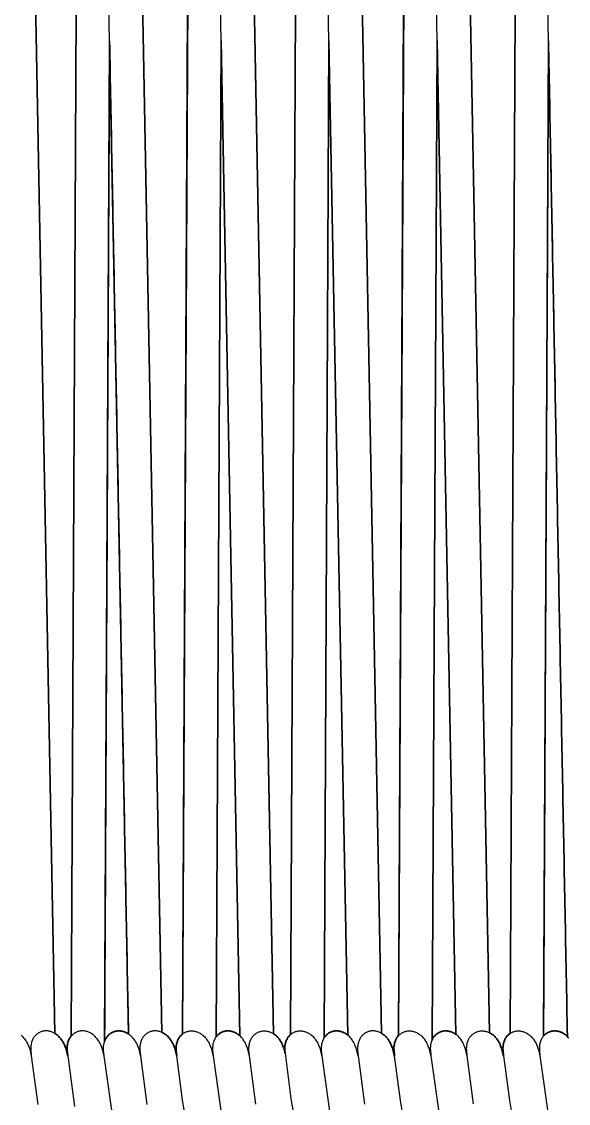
# Model space of a CAD drawing. Header units: millimetres. Extents: x 0 to 1881, y -1115 to 723.
# Drawn here: x 320.3 to 414, y 366 to 551.5 of the extents above; entities that cross this region are included whole.
import ezdxf

# ---------------------------------------------------------------- set-up
doc = ezdxf.new("R2010")
doc.units = ezdxf.units.MM
doc.layers.add('Blocks', color=7, linetype='Continuous')
doc.layers.add('Blocks$Inner', color=7, linetype='Continuous', lineweight=25, true_color=0x007f00)
doc.layers.add('Blocks$Outline', color=7, linetype='Continuous', lineweight=35, true_color=0xff3f3f)

# ---------------------------------------------------------------- blocks, each defined once
blk = doc.blocks.new('PK4 Lounge Chair Front')
at = {"layer": 'Blocks$Inner'}
for p, q in [((349.29, 671.01), (347.85, 377.86)), ((386.31, 670.86), (384.88, 377.62)), ((338.58, 377.86), (335.33, 548.19)), ((354.44, 548.19), (357.68, 377.55)), ((372.94, 548.19), (376.18, 377.66)), ((391.47, 548.19), (394.71, 377.8)), ((409.72, 377.52), (410.57, 548.19))]:
    blk.add_line(p, q, dxfattribs=at)
for points in [[(320.55, 668.3), (325.96, 377.97)], [(353.59, 377.39), (354.44, 548.19), (352.26, 668.29), (352.18, 676.23), (352.53, 684.06), (352.94, 688.34), (353.55, 692.62)], [(363.42, 377.86), (358, 668.29)], [(390.62, 376.88), (391.47, 548.19), (389.29, 668.28), (389.55, 676.33), (390.2, 684.26), (390.74, 688.58), (391.47, 692.91)], [(400.44, 378.1), (395.03, 668.34)], [(413.81, 377.44), (410.57, 548.19), (408.39, 668.28), (408.24, 673.61), (408.34, 679.3), (408.57, 682.39), (408.94, 685.7), (409.51, 689.27), (410.29, 693.16)], [(381.92, 378.01), (376.5, 668.29), (376.09, 671.12), (375.95, 672.87), (375.89, 675.02), (375.93, 677.7), (376.11, 681.04), (376.98, 690.24)], [(344.31, 378.15), (338.89, 668.36), (338.56, 672.03), (338.45, 674.08), (338.42, 676.37), (338.5, 678.99), (338.7, 682.02), (339.59, 689.64)], [(330.51, 671.46), (330.48, 671.33), (330.44, 671.22), (330.36, 670.99), (330.18, 670.55), (328.75, 377.5)], [(367.79, 671.1), (366.36, 377.75)], [(405.53, 670.16), (405.47, 670.33), (405.42, 670.5), (403.99, 377.95)], [(334.48, 376.6), (335.33, 548.19), (333.16, 668.29), (333.03, 668.31), (332.9, 668.32), (332.77, 668.34), (332.64, 668.37), (332.52, 668.41)], [(372.09, 377.2), (372.94, 548.19), (370.77, 668.28), (370.66, 668.28), (370.56, 668.29), (370.45, 668.29), (370.35, 668.31), (370.24, 668.32), (370.14, 668.34), (370.04, 668.37), (369.94, 668.39), (369.84, 668.43), (369.74, 668.46), (369.64, 668.5), (369.55, 668.55)], [(320.18, 377.65), (320.3, 377.54), (320.42, 377.42), (320.54, 377.3), (320.65, 377.17), (320.76, 377.03), (320.87, 376.88), (320.97, 376.73), (321.07, 376.57), (321.16, 376.4), (321.26, 376.22), (321.34, 376.04), (321.43, 375.84), (321.58, 375.43), (321.71, 374.99), (321.91, 374.14)], [(328.15, 374.14), (327.94, 374.99), (327.81, 375.43), (327.66, 375.84), (327.58, 376.04), (327.49, 376.22), (327.4, 376.4), (327.3, 376.57), (327.2, 376.73), (327.1, 376.88), (326.99, 377.03), (326.88, 377.17), (326.77, 377.3), (326.65, 377.42), (326.53, 377.54), (326.41, 377.65), (326.29, 377.75), (326.16, 377.84), (326.04, 377.92), (325.91, 378), (325.78, 378.07), (325.65, 378.14), (325.51, 378.2), (325.38, 378.25), (325.25, 378.29), (325.11, 378.33), (324.98, 378.35), (324.85, 378.38), (324.71, 378.39), (324.58, 378.4), (324.45, 378.4), (324.31, 378.4), (324.18, 378.39), (324.05, 378.37), (323.93, 378.35), (323.8, 378.32), (323.68, 378.28), (323.55, 378.24), (323.44, 378.19), (323.32, 378.13), (323.2, 378.07), (323.09, 378.01), (322.99, 377.93), (322.88, 377.85), (322.78, 377.77), (322.68, 377.68), (322.59, 377.58), (322.5, 377.48), (322.42, 377.37), (322.34, 377.26), (322.26, 377.14), (322.19, 377.02), (322.13, 376.89), (322.07, 376.75), (322.02, 376.61), (321.97, 376.46), (321.93, 376.31), (321.9, 376.16), (321.87, 376), (321.85, 375.83), (321.83, 375.66), (321.83, 375.48), (321.83, 375.3), (321.83, 375.12), (321.91, 374.14), (323.04, 365.79)], [(334.38, 374.14), (334.17, 374.99), (334.04, 375.43), (333.89, 375.84), (333.81, 376.04), (333.72, 376.22), (333.63, 376.4), (333.53, 376.57), (333.43, 376.73), (333.33, 376.88), (333.22, 377.03), (333.11, 377.17), (333, 377.3), (332.88, 377.42), (332.77, 377.54), (332.64, 377.65), (332.52, 377.75), (332.4, 377.84), (332.27, 377.92), (332.14, 378), (332.01, 378.07), (331.88, 378.14), (331.75, 378.2), (331.61, 378.25), (331.48, 378.29), (331.35, 378.33), (331.21, 378.35), (331.08, 378.38), (330.94, 378.39), (330.81, 378.4), (330.68, 378.4), (330.55, 378.4), (330.42, 378.39), (330.29, 378.37), (330.16, 378.35), (330.03, 378.32), (329.91, 378.28), (329.79, 378.24), (329.67, 378.19), (329.55, 378.13), (329.44, 378.07), (329.33, 378.01), (329.22, 377.93), (329.11, 377.85), (329.01, 377.77), (328.92, 377.68), (328.82, 377.58), (328.73, 377.48), (328.65, 377.37), (328.57, 377.26), (328.5, 377.14), (328.43, 377.02), (328.36, 376.89), (328.3, 376.75), (328.25, 376.61), (328.2, 376.46), (328.16, 376.31), (328.13, 376.16), (328.1, 376), (328.08, 375.83), (328.06, 375.66), (328.06, 375.48), (328.06, 375.3), (328.07, 375.12), (328.15, 374.14), (329.33, 365.44)], [(336.06, 362.37), (334.38, 374.14), (334.3, 375.12), (334.29, 375.3), (334.29, 375.48), (334.3, 375.66), (334.31, 375.83), (334.33, 376), (334.36, 376.16), (334.39, 376.31), (334.44, 376.46), (334.48, 376.61), (334.54, 376.75), (334.59, 376.89), (334.66, 377.02), (334.73, 377.14), (334.8, 377.26), (334.88, 377.37), (334.97, 377.48), (335.05, 377.58), (335.15, 377.68), (335.24, 377.77), (335.35, 377.85), (335.45, 377.93), (335.56, 378.01), (335.67, 378.07), (335.78, 378.13), (335.9, 378.19), (336.02, 378.24), (336.14, 378.28), (336.26, 378.32), (336.39, 378.35), (336.52, 378.37), (336.65, 378.39), (336.78, 378.4), (336.91, 378.4), (337.04, 378.4), (337.18, 378.39), (337.31, 378.38), (337.44, 378.35), (337.58, 378.33), (337.71, 378.29), (337.85, 378.25), (337.98, 378.2), (338.11, 378.14), (338.24, 378.07), (338.37, 378), (338.5, 377.92), (338.63, 377.84), (338.75, 377.75), (338.88, 377.65), (339, 377.54), (339.12, 377.42), (339.23, 377.3), (339.35, 377.17), (339.46, 377.03), (339.56, 376.88), (339.67, 376.73), (339.76, 376.57), (339.86, 376.4), (339.95, 376.22), (340.04, 376.04), (340.12, 375.84), (340.27, 375.43), (340.4, 374.99), (340.61, 374.14)], [(349.22, 358.33), (347.85, 366.54), (346.84, 374.14), (346.63, 374.99), (346.5, 375.43), (346.35, 375.84), (346.27, 376.04), (346.18, 376.22), (346.09, 376.4), (346, 376.57), (345.9, 376.73), (345.79, 376.88), (345.69, 377.03), (345.58, 377.17), (345.46, 377.3), (345.35, 377.42), (345.23, 377.54), (345.11, 377.65), (344.99, 377.75), (344.86, 377.84), (344.73, 377.92), (344.6, 378), (344.47, 378.07), (344.34, 378.14), (344.21, 378.2), (344.08, 378.25), (343.94, 378.29), (343.81, 378.33), (343.68, 378.35), (343.54, 378.38), (343.41, 378.39), (343.27, 378.4), (343.14, 378.4), (343.01, 378.4), (342.88, 378.39), (342.75, 378.37), (342.62, 378.35), (342.5, 378.32), (342.37, 378.28), (342.25, 378.24), (342.13, 378.19), (342.01, 378.13), (341.9, 378.07), (341.79, 378.01), (341.68, 377.93), (341.58, 377.85), (341.48, 377.77), (341.38, 377.68), (341.29, 377.58), (341.2, 377.48), (341.11, 377.37), (341.03, 377.26), (340.96, 377.14), (340.89, 377.02), (340.83, 376.89), (340.77, 376.75), (340.71, 376.61), (340.67, 376.46), (340.63, 376.31), (340.59, 376.16), (340.56, 376), (340.54, 375.83), (340.53, 375.66), (340.52, 375.48), (340.52, 375.3), (340.53, 375.12), (340.61, 374.14), (341.73, 365.81)], [(346.84, 374.14), (346.76, 375.12), (346.75, 375.3), (346.75, 375.48), (346.76, 375.66), (346.77, 375.83), (346.8, 376), (346.82, 376.16), (346.86, 376.31), (346.9, 376.46), (346.95, 376.61), (347, 376.75), (347.06, 376.89), (347.12, 377.02), (347.19, 377.14), (347.27, 377.26), (347.35, 377.37), (347.43, 377.48), (347.52, 377.58), (347.61, 377.68), (347.71, 377.77), (347.81, 377.85), (347.91, 377.93), (348.02, 378.01), (348.13, 378.07), (348.25, 378.13), (348.36, 378.19), (348.48, 378.24), (348.6, 378.28), (348.73, 378.32), (348.85, 378.35), (348.98, 378.37), (349.11, 378.39), (349.24, 378.4), (349.37, 378.4), (349.51, 378.4), (349.64, 378.39), (349.77, 378.38), (349.91, 378.35), (350.04, 378.33), (350.18, 378.29), (350.31, 378.25), (350.44, 378.2), (350.57, 378.14), (350.71, 378.07), (350.84, 378), (350.96, 377.92), (351.09, 377.84), (351.22, 377.75), (351.34, 377.65), (351.46, 377.54), (351.58, 377.42), (351.7, 377.3), (351.81, 377.17), (351.92, 377.03), (352.03, 376.88), (352.13, 376.73), (352.23, 376.57), (352.32, 376.4), (352.42, 376.22), (352.5, 376.04), (352.59, 375.84), (352.74, 375.43), (352.87, 374.99), (353.07, 374.14)], [(359.3, 374.14), (359.1, 374.99), (358.97, 375.43), (358.82, 375.84), (358.73, 376.04), (358.65, 376.22), (358.56, 376.4), (358.46, 376.57), (358.36, 376.73), (358.26, 376.88), (358.15, 377.03), (358.04, 377.17), (357.93, 377.3), (357.81, 377.42), (357.69, 377.54), (357.57, 377.65), (357.45, 377.75), (357.32, 377.84), (357.2, 377.92), (357.07, 378), (356.94, 378.07), (356.81, 378.14), (356.67, 378.2), (356.54, 378.25), (356.41, 378.29), (356.27, 378.33), (356.14, 378.35), (356.01, 378.38), (355.87, 378.39), (355.74, 378.4), (355.61, 378.4), (355.47, 378.4), (355.34, 378.39), (355.21, 378.37), (355.09, 378.35), (354.96, 378.32), (354.84, 378.28), (354.71, 378.24), (354.59, 378.19), (354.48, 378.13), (354.36, 378.07), (354.25, 378.01), (354.15, 377.93), (354.04, 377.85), (353.94, 377.77), (353.84, 377.68), (353.75, 377.58), (353.66, 377.48), (353.58, 377.37), (353.5, 377.26), (353.42, 377.14), (353.35, 377.02), (353.29, 376.89), (353.23, 376.75), (353.18, 376.61), (353.13, 376.46), (353.09, 376.31), (353.06, 376.16), (353.03, 376), (353.01, 375.83), (352.99, 375.66), (352.99, 375.48), (352.99, 375.3), (352.99, 375.12), (353.07, 374.14), (354.77, 362.29)], [(360.42, 365.86), (359.3, 374.14), (359.23, 375.12), (359.22, 375.3), (359.22, 375.48), (359.22, 375.66), (359.24, 375.83), (359.26, 376), (359.29, 376.16), (359.32, 376.31), (359.36, 376.46), (359.41, 376.61), (359.46, 376.75), (359.52, 376.89), (359.59, 377.02), (359.65, 377.14), (359.73, 377.26), (359.81, 377.37), (359.89, 377.48), (359.98, 377.58), (360.07, 377.68), (360.17, 377.77), (360.27, 377.85), (360.38, 377.93), (360.48, 378.01), (360.6, 378.07), (360.71, 378.13), (360.83, 378.19), (360.95, 378.24), (361.07, 378.28), (361.19, 378.32), (361.32, 378.35), (361.45, 378.37), (361.58, 378.39), (361.71, 378.4), (361.84, 378.4), (361.97, 378.4), (362.1, 378.39), (362.24, 378.38), (362.37, 378.35), (362.51, 378.33), (362.64, 378.29), (362.77, 378.25), (362.91, 378.2), (363.04, 378.14), (363.17, 378.07), (363.3, 378), (363.43, 377.92), (363.56, 377.84), (363.68, 377.75), (363.8, 377.65), (363.93, 377.54), (364.04, 377.42), (364.16, 377.3), (364.27, 377.17), (364.38, 377.03), (364.49, 376.88), (364.59, 376.73), (364.69, 376.57), (364.79, 376.4), (364.88, 376.22), (364.97, 376.04), (365.05, 375.84), (365.2, 375.43), (365.33, 374.99), (365.43, 374.58), (365.39, 375.12), (365.38, 375.3), (365.38, 375.48), (365.39, 375.66), (365.4, 375.83), (365.42, 376), (365.45, 376.16), (365.49, 376.31), (365.53, 376.46), (365.57, 376.61), (365.63, 376.75), (365.69, 376.89), (365.75, 377.02), (365.82, 377.14), (365.89, 377.26), (365.97, 377.37), (366.06, 377.48), (366.15, 377.58), (366.24, 377.68), (366.34, 377.77), (366.44, 377.85), (366.54, 377.93), (366.65, 378.01), (366.76, 378.07), (366.87, 378.13), (366.99, 378.19), (367.11, 378.24), (367.23, 378.28), (367.36, 378.32), (367.48, 378.35), (367.61, 378.37), (367.74, 378.39), (367.87, 378.4), (368, 378.4), (368.13, 378.4), (368.27, 378.39), (368.4, 378.38), (368.54, 378.35), (368.67, 378.33), (368.8, 378.29), (368.94, 378.25), (369.07, 378.2), (369.2, 378.14), (369.33, 378.07), (369.46, 378), (369.59, 377.92), (369.72, 377.84), (369.85, 377.75), (369.97, 377.65), (370.09, 377.54), (370.21, 377.42), (370.32, 377.3), (370.44, 377.17), (370.55, 377.03), (370.65, 376.88), (370.76, 376.73), (370.86, 376.57), (370.95, 376.4), (371.04, 376.22), (371.13, 376.04), (371.21, 375.84), (371.37, 375.43), (371.5, 374.99), (371.7, 374.14), (373.22, 363.39)], [(377.93, 374.14), (377.73, 374.99), (377.6, 375.43), (377.45, 375.84), (377.36, 376.04), (377.28, 376.22), (377.18, 376.4), (377.09, 376.57), (376.99, 376.73), (376.89, 376.88), (376.78, 377.03), (376.67, 377.17), (376.56, 377.3), (376.44, 377.42), (376.32, 377.54), (376.2, 377.65), (376.08, 377.75), (375.95, 377.84), (375.83, 377.92), (375.7, 378), (375.57, 378.07), (375.44, 378.14), (375.3, 378.2), (375.17, 378.25), (375.04, 378.29), (374.9, 378.33), (374.77, 378.35), (374.63, 378.38), (374.5, 378.39), (374.37, 378.4), (374.23, 378.4), (374.1, 378.4), (373.97, 378.39), (373.84, 378.37), (373.71, 378.35), (373.59, 378.32), (373.46, 378.28), (373.34, 378.24), (373.22, 378.19), (373.11, 378.13), (372.99, 378.07), (372.88, 378.01), (372.77, 377.93), (372.67, 377.85), (372.57, 377.77), (372.47, 377.68), (372.38, 377.58), (372.29, 377.48), (372.21, 377.37), (372.13, 377.26), (372.05, 377.14), (371.98, 377.02), (371.92, 376.89), (371.86, 376.75), (371.81, 376.61), (371.76, 376.46), (371.72, 376.31), (371.68, 376.16), (371.66, 376), (371.64, 375.83), (371.62, 375.66), (371.61, 375.48), (371.61, 375.3), (371.62, 375.12), (371.7, 374.14)], [(386.56, 358.24), (385.19, 366.49), (384.17, 374.14), (383.96, 374.99), (383.83, 375.43), (383.68, 375.84), (383.6, 376.04), (383.51, 376.22), (383.42, 376.4), (383.32, 376.57), (383.22, 376.73), (383.12, 376.88), (383.01, 377.03), (382.9, 377.17), (382.79, 377.3), (382.67, 377.42), (382.55, 377.54), (382.43, 377.65), (382.31, 377.75), (382.18, 377.84), (382.06, 377.92), (381.93, 378), (381.8, 378.07), (381.67, 378.14), (381.53, 378.2), (381.4, 378.25), (381.27, 378.29), (381.13, 378.33), (381, 378.35), (380.87, 378.38), (380.73, 378.39), (380.6, 378.4), (380.47, 378.4), (380.33, 378.4), (380.2, 378.39), (380.07, 378.37), (379.95, 378.35), (379.82, 378.32), (379.7, 378.28), (379.58, 378.24), (379.46, 378.19), (379.34, 378.13), (379.22, 378.07), (379.11, 378.01), (379.01, 377.93), (378.9, 377.85), (378.8, 377.77), (378.7, 377.68), (378.61, 377.58), (378.52, 377.48), (378.44, 377.37), (378.36, 377.26), (378.28, 377.14), (378.21, 377.02), (378.15, 376.89), (378.09, 376.75), (378.04, 376.61), (377.99, 376.46), (377.95, 376.31), (377.92, 376.16), (377.89, 376), (377.87, 375.83), (377.85, 375.66), (377.85, 375.48), (377.85, 375.3), (377.85, 375.12), (377.93, 374.14), (379.05, 365.86)], [(384.17, 374.14), (384.09, 375.12), (384.08, 375.3), (384.08, 375.48), (384.08, 375.66), (384.1, 375.83), (384.12, 376), (384.15, 376.16), (384.18, 376.31), (384.22, 376.46), (384.27, 376.61), (384.32, 376.75), (384.38, 376.89), (384.45, 377.02), (384.52, 377.14), (384.59, 377.26), (384.67, 377.37), (384.75, 377.48), (384.84, 377.58), (384.94, 377.68), (385.03, 377.77), (385.13, 377.85), (385.24, 377.93), (385.35, 378.01), (385.46, 378.07), (385.57, 378.13), (385.69, 378.19), (385.81, 378.24), (385.93, 378.28), (386.05, 378.32), (386.18, 378.35), (386.31, 378.37), (386.44, 378.39), (386.57, 378.4), (386.7, 378.4), (386.83, 378.4), (386.96, 378.39), (387.1, 378.38), (387.23, 378.35), (387.37, 378.33), (387.5, 378.29), (387.63, 378.25), (387.77, 378.2), (387.9, 378.14), (388.03, 378.07), (388.16, 378), (388.29, 377.92), (388.42, 377.84), (388.54, 377.75), (388.66, 377.65), (388.79, 377.54), (388.9, 377.42), (389.02, 377.3), (389.13, 377.17), (389.24, 377.03), (389.35, 376.88), (389.45, 376.73), (389.55, 376.57), (389.65, 376.4), (389.74, 376.22), (389.83, 376.04), (389.91, 375.84), (390.06, 375.43), (390.19, 374.99), (390.4, 374.14), (392.07, 362.47)], [(396.63, 374.14), (396.42, 374.99), (396.29, 375.43), (396.22, 375.64), (396.14, 375.84), (396.06, 376.04), (395.97, 376.22), (395.88, 376.4), (395.78, 376.57), (395.69, 376.73), (395.58, 376.88), (395.48, 377.03), (395.37, 377.17), (395.25, 377.3), (395.14, 377.42), (395.02, 377.54), (394.9, 377.65), (394.77, 377.75), (394.65, 377.84), (394.52, 377.92), (394.39, 378), (394.26, 378.07), (394.13, 378.14), (394, 378.2), (393.87, 378.25), (393.73, 378.29), (393.6, 378.33), (393.46, 378.35), (393.33, 378.38), (393.2, 378.39), (393.06, 378.4), (392.93, 378.4), (392.8, 378.4), (392.67, 378.39), (392.54, 378.37), (392.41, 378.35), (392.28, 378.32), (392.16, 378.28), (392.04, 378.24), (391.92, 378.19), (391.8, 378.13), (391.69, 378.07), (391.58, 378.01), (391.47, 377.93), (391.37, 377.85), (391.26, 377.77), (391.17, 377.68), (391.07, 377.58), (390.99, 377.48), (390.9, 377.37), (390.82, 377.26), (390.75, 377.14), (390.68, 377.02), (390.61, 376.89), (390.56, 376.75), (390.5, 376.61), (390.46, 376.46), (390.41, 376.31), (390.38, 376.16), (390.35, 376), (390.33, 375.83), (390.32, 375.66), (390.31, 375.48), (390.31, 375.3), (390.32, 375.12), (390.4, 374.14)], [(397.74, 365.89), (396.63, 374.14), (396.55, 375.12), (396.54, 375.3), (396.54, 375.48), (396.55, 375.66), (396.56, 375.83), (396.58, 376), (396.61, 376.16), (396.65, 376.31), (396.69, 376.46), (396.73, 376.61), (396.79, 376.75), (396.85, 376.89), (396.91, 377.02), (396.98, 377.14), (397.05, 377.26), (397.13, 377.37), (397.22, 377.48), (397.31, 377.58), (397.4, 377.68), (397.5, 377.77), (397.6, 377.85), (397.7, 377.93), (397.81, 378.01), (397.92, 378.07), (398.03, 378.13), (398.15, 378.19), (398.27, 378.24), (398.39, 378.28), (398.52, 378.32), (398.64, 378.35), (398.77, 378.37), (398.9, 378.39), (399.03, 378.4), (399.16, 378.4), (399.29, 378.4), (399.43, 378.39), (399.56, 378.38), (399.7, 378.35), (399.83, 378.33), (399.96, 378.29), (400.1, 378.25), (400.23, 378.2), (400.36, 378.14), (400.49, 378.07), (400.62, 378), (400.75, 377.92), (400.88, 377.84), (401.01, 377.75), (401.13, 377.65), (401.25, 377.54), (401.37, 377.42), (401.48, 377.3), (401.6, 377.17), (401.71, 377.03), (401.81, 376.88), (401.92, 376.73), (402.02, 376.57), (402.11, 376.4), (402.2, 376.22), (402.29, 376.04), (402.37, 375.84), (402.52, 375.43), (402.65, 374.99), (402.86, 374.14), (402.78, 375.12), (402.77, 375.3), (402.77, 375.48), (402.78, 375.66), (402.79, 375.83), (402.82, 376), (402.84, 376.16), (402.88, 376.31), (402.92, 376.46), (402.97, 376.61), (403.02, 376.75), (403.08, 376.89), (403.14, 377.02), (403.21, 377.14), (403.29, 377.26), (403.37, 377.37), (403.45, 377.48), (403.54, 377.58), (403.63, 377.68), (403.73, 377.77), (403.83, 377.85), (403.93, 377.93), (404.04, 378.01), (404.15, 378.07), (404.27, 378.13), (404.38, 378.19), (404.5, 378.24), (404.62, 378.28), (404.75, 378.32), (404.87, 378.35), (405, 378.37), (405.13, 378.39), (405.26, 378.4), (405.39, 378.4), (405.53, 378.4), (405.66, 378.39), (405.79, 378.38), (405.93, 378.35), (406.06, 378.33), (406.2, 378.29), (406.33, 378.25), (406.46, 378.2), (406.59, 378.14), (406.73, 378.07), (406.86, 378), (406.98, 377.92), (407.11, 377.84), (407.24, 377.75), (407.36, 377.65), (407.48, 377.54), (407.6, 377.42), (407.72, 377.3), (407.83, 377.17), (407.94, 377.03), (408.05, 376.88), (408.15, 376.73), (408.25, 376.57), (408.34, 376.4), (408.44, 376.22), (408.52, 376.04), (408.61, 375.84), (408.76, 375.43), (408.89, 374.99), (409.09, 374.14)], [(414.06, 377.17), (413.95, 377.3), (413.83, 377.42), (413.71, 377.54), (413.59, 377.65), (413.47, 377.75), (413.34, 377.84), (413.22, 377.92), (413.09, 378), (412.96, 378.07), (412.83, 378.14), (412.69, 378.2), (412.56, 378.25), (412.43, 378.29), (412.29, 378.33), (412.16, 378.35), (412.03, 378.38), (411.89, 378.39), (411.76, 378.4), (411.63, 378.4), (411.49, 378.4), (411.36, 378.39), (411.23, 378.37), (411.11, 378.35), (410.98, 378.32), (410.86, 378.28), (410.73, 378.24), (410.62, 378.19), (410.5, 378.13), (410.38, 378.07), (410.27, 378.01), (410.17, 377.93), (410.06, 377.85), (409.96, 377.77), (409.86, 377.68), (409.77, 377.58), (409.68, 377.48), (409.6, 377.37), (409.52, 377.26), (409.44, 377.14), (409.37, 377.02), (409.31, 376.89), (409.25, 376.75), (409.2, 376.61), (409.15, 376.46), (409.11, 376.31), (409.08, 376.16), (409.05, 376), (409.03, 375.83), (409.01, 375.66), (409.01, 375.48), (409.01, 375.3), (409.01, 375.12), (409.09, 374.14), (410.76, 362.47)], [(365.43, 374.58), (366.43, 366.84), (367.86, 358.28), (368.17, 356.56), (368.19, 356.48), (368.2, 356.44), (368.21, 356.39), (368.24, 356.31), (368.29, 356.14), (368.26, 355.92), (368.22, 355.72), (368.17, 355.52), (368.12, 355.33), (368.06, 355.14), (367.99, 354.97), (367.92, 354.8), (367.84, 354.64), (367.79, 354.55), (367.73, 354.46), (367.62, 354.29), (367.5, 354.14), (367.38, 353.99)], [(402.86, 374.14), (403.88, 366.49), (405.26, 358.24), (405.57, 356.51), (405.58, 356.48), (405.62, 356.33), (405.6, 356.11), (405.57, 355.9), (405.6, 356.11), (405.62, 356.33), (405.72, 355.99), (405.83, 355.67), (405.96, 355.36), (406.03, 355.22), (406.1, 355.08), (406.18, 354.94), (406.26, 354.81), (406.34, 354.69), (406.42, 354.57)]]:
    blk.add_lwpolyline(points, dxfattribs=at)
at = {"layer": 'Blocks$Outline'}
for points in [[(330.18, 670.55), (328.75, 377.5), (328.73, 377.48), (328.65, 377.37), (328.57, 377.26), (328.5, 377.14), (328.43, 377.02), (328.36, 376.89), (328.3, 376.75), (328.25, 376.61), (328.2, 376.46), (328.16, 376.31), (328.13, 376.16), (328.1, 376), (328.08, 375.83), (328.06, 375.66), (328.06, 375.48), (328.06, 375.3), (328.07, 375.12), (328.15, 374.14), (327.94, 374.99), (327.81, 375.43), (327.66, 375.84), (327.58, 376.04), (327.49, 376.22), (327.4, 376.4), (327.3, 376.57), (327.2, 376.73), (327.1, 376.88), (326.99, 377.03), (326.88, 377.17), (326.77, 377.3), (326.65, 377.42), (326.53, 377.54), (326.41, 377.65), (326.29, 377.75), (326.16, 377.84), (326.04, 377.92), (325.96, 377.97), (320.55, 668.3)], [(349.29, 671.01), (347.85, 377.89), (347.81, 377.85), (347.71, 377.77), (347.61, 377.68), (347.52, 377.58), (347.43, 377.48), (347.35, 377.37), (347.27, 377.26), (347.19, 377.14), (347.12, 377.02), (347.06, 376.89), (347, 376.75), (346.95, 376.61), (346.9, 376.46), (346.86, 376.31), (346.82, 376.16), (346.8, 376), (346.77, 375.83), (346.76, 375.66), (346.75, 375.48), (346.75, 375.3), (346.76, 375.12), (346.84, 374.14), (346.63, 374.99), (346.5, 375.43), (346.35, 375.84), (346.27, 376.04), (346.18, 376.22), (346.09, 376.4), (346, 376.57), (345.9, 376.73), (345.79, 376.88), (345.69, 377.03), (345.58, 377.17), (345.46, 377.3), (345.35, 377.42), (345.23, 377.54), (345.11, 377.65), (344.99, 377.75), (344.86, 377.84), (344.73, 377.92), (344.6, 378), (344.47, 378.07), (344.34, 378.14), (344.31, 378.15), (338.89, 668.36)], [(366.36, 377.79), (367.79, 671.1)], [(386.31, 670.86), (384.88, 377.62), (384.84, 377.58), (384.75, 377.48), (384.67, 377.37), (384.59, 377.26), (384.52, 377.14), (384.45, 377.02), (384.38, 376.89), (384.32, 376.75), (384.27, 376.61), (384.22, 376.46), (384.18, 376.31), (384.15, 376.16), (384.12, 376), (384.1, 375.83), (384.08, 375.66), (384.08, 375.48), (384.08, 375.3), (384.09, 375.12), (384.17, 374.14), (383.96, 374.99), (383.83, 375.43), (383.68, 375.84), (383.6, 376.04), (383.51, 376.22), (383.42, 376.4), (383.32, 376.57), (383.22, 376.73), (383.12, 376.88), (383.01, 377.03), (382.9, 377.17), (382.79, 377.3), (382.67, 377.42), (382.55, 377.54), (382.43, 377.65), (382.31, 377.75), (382.18, 377.84), (382.06, 377.92), (381.93, 378), (381.92, 378.01), (376.5, 668.29)], [(403.99, 377.97), (405.42, 670.5)], [(358, 668.29), (363.42, 377.93)], [(395.03, 668.34), (400.44, 378.1)], [(354.44, 548.19), (353.59, 377.39)], [(357.68, 377.55), (354.44, 548.19)], [(372.94, 548.19), (372.09, 377.21)], [(376.18, 377.66), (372.94, 548.19)], [(391.47, 548.19), (390.62, 376.89)], [(394.71, 377.8), (391.47, 548.19)], [(353.59, 377.39), (353.66, 377.48), (353.75, 377.58), (353.84, 377.68), (353.94, 377.77), (354.04, 377.85), (354.15, 377.93), (354.25, 378.01), (354.36, 378.07), (354.48, 378.13), (354.59, 378.19), (354.71, 378.24), (354.84, 378.28), (354.96, 378.32), (355.09, 378.35), (355.21, 378.37), (355.34, 378.39), (355.47, 378.4), (355.61, 378.4), (355.74, 378.4), (355.87, 378.39), (356.01, 378.38), (356.14, 378.35), (356.27, 378.33), (356.41, 378.29), (356.54, 378.25), (356.67, 378.2), (356.81, 378.14), (356.94, 378.07), (357.07, 378), (357.2, 377.92), (357.32, 377.84), (357.45, 377.75), (357.57, 377.65), (357.68, 377.55)], [(372.09, 377.21), (372.13, 377.26), (372.21, 377.37), (372.29, 377.48), (372.38, 377.58), (372.47, 377.68), (372.57, 377.77), (372.67, 377.85), (372.77, 377.93), (372.88, 378.01), (372.99, 378.07), (373.11, 378.13), (373.22, 378.19), (373.34, 378.24), (373.46, 378.28), (373.59, 378.32), (373.71, 378.35), (373.84, 378.37), (373.97, 378.39), (374.1, 378.4), (374.23, 378.4), (374.37, 378.4), (374.5, 378.39), (374.63, 378.38), (374.77, 378.35), (374.9, 378.33), (375.04, 378.29), (375.17, 378.25), (375.3, 378.2), (375.44, 378.14), (375.57, 378.07), (375.7, 378), (375.83, 377.92), (375.95, 377.84), (376.08, 377.75), (376.18, 377.66)], [(390.62, 376.89), (390.68, 377.02), (390.75, 377.14), (390.82, 377.26), (390.9, 377.37), (390.99, 377.48), (391.07, 377.58), (391.17, 377.68), (391.26, 377.77), (391.37, 377.85), (391.47, 377.93), (391.58, 378.01), (391.69, 378.07), (391.8, 378.13), (391.92, 378.19), (392.04, 378.24), (392.16, 378.28), (392.28, 378.32), (392.41, 378.35), (392.54, 378.37), (392.67, 378.39), (392.8, 378.4), (392.93, 378.4), (393.06, 378.4), (393.2, 378.39), (393.33, 378.38), (393.46, 378.35), (393.6, 378.33), (393.73, 378.29), (393.87, 378.25), (394, 378.2), (394.13, 378.14), (394.26, 378.07), (394.39, 378), (394.52, 377.92), (394.65, 377.84), (394.71, 377.8)], [(363.42, 377.93), (363.43, 377.92), (363.56, 377.84), (363.68, 377.75), (363.8, 377.65), (363.93, 377.54), (364.04, 377.42), (364.16, 377.3), (364.27, 377.17), (364.38, 377.03), (364.49, 376.88), (364.59, 376.73), (364.69, 376.57), (364.79, 376.4), (364.88, 376.22), (364.97, 376.04), (365.05, 375.84), (365.2, 375.43), (365.33, 374.99), (365.43, 374.58), (365.39, 375.12), (365.38, 375.3), (365.38, 375.48), (365.39, 375.66), (365.4, 375.83), (365.42, 376), (365.45, 376.16), (365.49, 376.31), (365.53, 376.46), (365.57, 376.61), (365.63, 376.75), (365.69, 376.89), (365.75, 377.02), (365.82, 377.14), (365.89, 377.26), (365.97, 377.37), (366.06, 377.48), (366.15, 377.58), (366.24, 377.68), (366.34, 377.77), (366.36, 377.79)], [(400.44, 378.1), (400.49, 378.07), (400.62, 378), (400.75, 377.92), (400.88, 377.84), (401.01, 377.75), (401.13, 377.65), (401.25, 377.54), (401.37, 377.42), (401.48, 377.3), (401.6, 377.17), (401.71, 377.03), (401.81, 376.88), (401.92, 376.73), (402.02, 376.57), (402.11, 376.4), (402.2, 376.22), (402.29, 376.04), (402.37, 375.84), (402.52, 375.43), (402.65, 374.99), (402.86, 374.14), (402.78, 375.12), (402.77, 375.3), (402.77, 375.48), (402.78, 375.66), (402.79, 375.83), (402.82, 376), (402.84, 376.16), (402.88, 376.31), (402.92, 376.46), (402.97, 376.61), (403.02, 376.75), (403.08, 376.89), (403.14, 377.02), (403.21, 377.14), (403.29, 377.26), (403.37, 377.37), (403.45, 377.48), (403.54, 377.58), (403.63, 377.68), (403.73, 377.77), (403.83, 377.85), (403.93, 377.93), (403.99, 377.97)]]:
    blk.add_lwpolyline(points, dxfattribs=at)
for points in [[(334.48, 376.62), (335.33, 548.19)], [(335.33, 548.19), (338.58, 377.87)], [(409.72, 377.53), (410.57, 548.19)], [(410.57, 548.19), (413.81, 377.44)], [(336.91, 378.4), (336.78, 378.4)], [(337.04, 378.4), (336.91, 378.4)], [(337.18, 378.39), (337.04, 378.4)], [(411.63, 378.4), (411.49, 378.4)], [(411.76, 378.4), (411.63, 378.4)], [(411.89, 378.39), (411.76, 378.4)], [(334.54, 376.75), (334.48, 376.62)], [(334.59, 376.89), (334.54, 376.75)], [(334.66, 377.02), (334.59, 376.89)], [(334.73, 377.14), (334.66, 377.02)], [(334.8, 377.26), (334.73, 377.14)], [(334.88, 377.37), (334.8, 377.26)], [(334.97, 377.48), (334.88, 377.37)], [(335.05, 377.58), (334.97, 377.48)], [(335.15, 377.68), (335.05, 377.58)], [(335.24, 377.77), (335.15, 377.68)], [(335.35, 377.85), (335.24, 377.77)], [(335.45, 377.93), (335.35, 377.85)], [(335.56, 378.01), (335.45, 377.93)], [(335.67, 378.07), (335.56, 378.01)], [(335.78, 378.13), (335.67, 378.07)], [(335.9, 378.19), (335.78, 378.13)], [(336.02, 378.24), (335.9, 378.19)], [(336.14, 378.28), (336.02, 378.24)], [(336.26, 378.32), (336.14, 378.28)], [(336.39, 378.35), (336.26, 378.32)], [(336.52, 378.37), (336.39, 378.35)], [(336.65, 378.39), (336.52, 378.37)], [(336.78, 378.4), (336.65, 378.39)], [(337.31, 378.38), (337.18, 378.39)], [(337.44, 378.35), (337.31, 378.38)], [(337.58, 378.33), (337.44, 378.35)], [(337.71, 378.29), (337.58, 378.33)], [(337.85, 378.25), (337.71, 378.29)], [(337.98, 378.2), (337.85, 378.25)], [(338.11, 378.14), (337.98, 378.2)], [(338.24, 378.07), (338.11, 378.14)], [(338.37, 378), (338.24, 378.07)], [(338.5, 377.92), (338.37, 378)], [(338.58, 377.87), (338.5, 377.92)], [(409.77, 377.58), (409.72, 377.53)], [(409.86, 377.68), (409.77, 377.58)], [(409.96, 377.77), (409.86, 377.68)], [(410.06, 377.85), (409.96, 377.77)], [(410.17, 377.93), (410.06, 377.85)], [(410.27, 378.01), (410.17, 377.93)], [(410.38, 378.07), (410.27, 378.01)], [(410.5, 378.13), (410.38, 378.07)], [(410.62, 378.19), (410.5, 378.13)], [(410.73, 378.24), (410.62, 378.19)], [(410.86, 378.28), (410.73, 378.24)], [(410.98, 378.32), (410.86, 378.28)], [(411.11, 378.35), (410.98, 378.32)], [(411.23, 378.37), (411.11, 378.35)], [(411.36, 378.39), (411.23, 378.37)], [(411.49, 378.4), (411.36, 378.39)], [(412.03, 378.38), (411.89, 378.39)], [(412.16, 378.35), (412.03, 378.38)], [(412.29, 378.33), (412.16, 378.35)], [(412.43, 378.29), (412.29, 378.33)], [(412.56, 378.25), (412.43, 378.29)], [(412.69, 378.2), (412.56, 378.25)], [(412.83, 378.14), (412.69, 378.2)], [(412.96, 378.07), (412.83, 378.14)], [(413.09, 378), (412.96, 378.07)], [(413.22, 377.92), (413.09, 378)], [(413.34, 377.84), (413.22, 377.92)], [(413.47, 377.75), (413.34, 377.84)], [(413.59, 377.65), (413.47, 377.75)], [(413.71, 377.54), (413.59, 377.65)], [(413.81, 377.44), (413.71, 377.54)]]:
    blk.add_open_spline(points, degree=1, dxfattribs=at)

msp = doc.modelspace()

# ---------------------------------------------------------------- block references
at = {"layer": 'Blocks'}
msp.add_blockref('PK4 Lounge Chair Front', (0, 0), dxfattribs=at)

doc.saveas('drawing.dxf')
